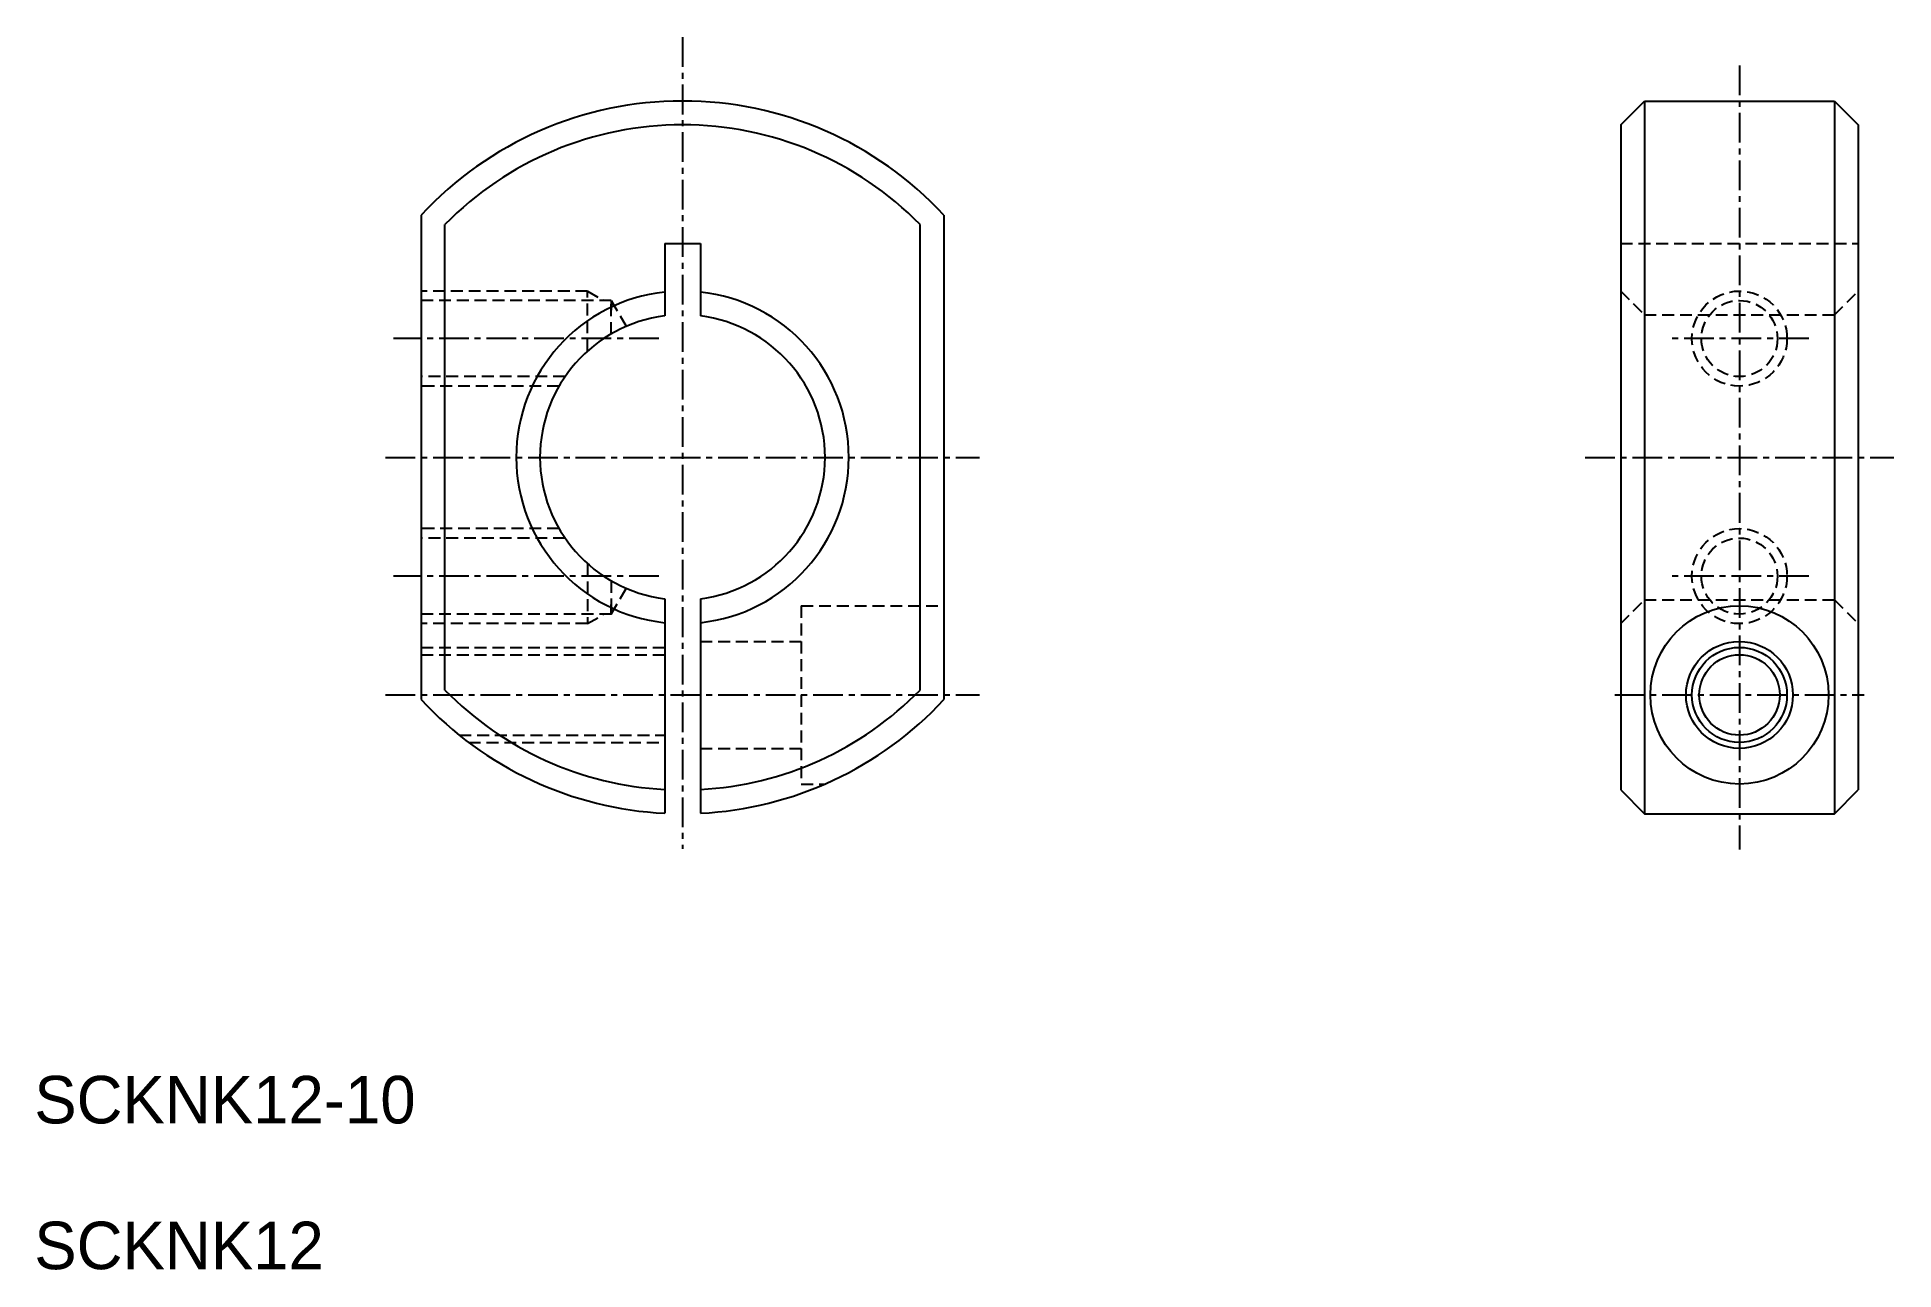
# Model space of a CAD drawing. Extents: x 73.6 to 151.8, y 85 to 136.9.
import ezdxf

# ---------------------------------------------------------------- set-up
doc = ezdxf.new("R2010")
doc.units = 0
doc.linetypes.add('CENTER', pattern=[2, 1.25, -0.25, 0.25, -0.25])
doc.linetypes.add('DASHED', pattern=[0.75, 0.5, -0.25])
doc.layers.get('0').update_dxf_attribs({"linetype": 'CONTINUOUS'})
doc.layers.add('CENTER', color=1, linetype='CENTER')

msp = doc.modelspace()

# ---------------------------------------------------------------- linework, layer by layer
at = {"color": 7, "linetype": 'CONTINUOUS'}
for p, q in [((140.285, 133.245), (141.285, 134.245)), ((141.285, 134.245), (149.285, 134.245)), ((141.285, 134.245), (141.285, 104.245)), ((149.285, 134.245), (149.285, 104.245)), ((149.285, 134.245), (150.285, 133.245)), ((140.285, 133.245), (140.285, 105.245)), ((150.285, 133.245), (150.285, 105.245)), ((89.793, 129.443), (89.793, 109.047)), ((90.793, 109.447), (90.793, 129.043)), ((110.793, 109.447), (110.793, 129.043)), ((111.793, 129.443), (111.793, 109.047)), ((100.043, 128.245), (101.543, 128.245)), ((100.043, 128.245), (100.043, 125.198)), ((101.543, 128.245), (101.543, 125.198)), ((100.043, 113.292), (100.043, 104.263)), ((101.543, 113.292), (101.543, 104.263)), ((140.285, 105.245), (141.285, 104.245)), ((149.285, 104.245), (150.285, 105.245)), ((141.285, 104.245), (149.285, 104.245))]:
    msp.add_line(p, q, dxfattribs=at)
at = {"color": 3, "linetype": 'DASHED'}
for p, q in [((140.285, 128.245), (150.285, 128.245)), ((96.793, 126.245), (89.793, 126.245)), ((97.793, 125.845), (89.793, 125.845)), ((96.793, 126.245), (97.485, 125.845)), ((96.793, 123.717), (96.793, 126.245)), ((97.793, 124.441), (97.793, 125.845)), ((97.793, 125.845), (97.793, 125.441)), ((97.793, 125.845), (98.421, 124.756)), ((140.285, 126.245), (141.285, 125.245)), ((149.285, 125.245), (150.285, 126.245)), ((141.285, 125.245), (149.285, 125.245)), ((141.285, 125.245), (141.285, 113.245)), ((149.285, 125.245), (149.285, 113.245)), ((95.849, 122.645), (89.793, 122.645)), ((95.596, 122.245), (89.793, 122.245)), ((95.596, 116.245), (89.793, 116.245)), ((95.849, 115.845), (89.793, 115.845)), ((96.793, 114.773), (96.793, 112.245)), ((97.793, 114.049), (97.793, 112.645)), ((97.793, 112.645), (98.421, 113.733)), ((97.793, 112.645), (89.793, 112.645)), ((96.793, 112.245), (97.485, 112.645)), ((97.793, 112.645), (97.793, 113.049)), ((105.793, 112.995), (105.793, 105.495)), ((105.793, 112.995), (111.793, 112.995)), ((140.285, 112.245), (141.285, 113.245)), ((141.285, 113.245), (149.285, 113.245)), ((149.285, 113.245), (150.285, 112.245)), ((96.793, 112.245), (89.793, 112.245)), ((89.793, 111.245), (100.043, 111.245)), ((101.543, 111.495), (105.793, 111.495)), ((89.793, 110.938), (100.043, 110.938)), ((91.398, 107.551), (100.043, 107.551)), ((91.793, 107.245), (100.043, 107.245)), ((101.543, 106.995), (105.793, 106.995)), ((105.793, 105.495), (106.787, 105.495))]:
    msp.add_line(p, q, dxfattribs=at)
for centre, radius in [((145.285, 124.245), 2), ((145.285, 124.245), 1.6), ((145.285, 114.245), 2), ((145.285, 114.245), 1.6)]:
    msp.add_circle(centre, radius, dxfattribs=at)
at = {"color": 7, "linetype": 'CONTINUOUS'}
for radius in [3.75, 2.25, 1.694]:
    msp.add_circle((145.285, 109.245), radius, dxfattribs=at)
at = {"color": 3, "linetype": 'CONTINUOUS'}
msp.add_circle((145.285, 109.245), 2, dxfattribs=at)
at = {"color": 7, "linetype": 'CONTINUOUS'}
for radius, start, end in [(15, 42.83343, 137.16657), (14, 44.41531, 135.58469), (7, 96.15064, 263.84936), (7, 276.15064, 83.84936), (6, 97.18076, 262.81924), (6, 277.18076, 82.81924), (14, 224.41531, 266.92911), (14, 273.07089, 315.58469), (15, 222.83343, 267.13402), (15, 272.86598, 317.16657)]:
    msp.add_arc((100.793, 119.245), radius, start, end, dxfattribs=at)
at = {"layer": 'CENTER', "color": 1, "linetype": 'CENTER'}
for p, q in [((100.793, 136.933), (100.793, 102.763)), ((145.285, 135.745), (145.285, 102.745)), ((99.793, 124.245), (88.631, 124.245)), ((148.202, 124.245), (142.368, 124.245)), ((88.293, 119.245), (113.293, 119.245)), ((138.785, 119.245), (151.785, 119.245)), ((99.793, 114.245), (88.631, 114.245)), ((148.202, 114.245), (142.368, 114.245)), ((88.293, 109.245), (113.293, 109.245)), ((140.035, 109.245), (150.535, 109.245))]:
    msp.add_line(p, q, dxfattribs=at)

# ---------------------------------------------------------------- texts
at = {"color": 7, "linetype": 'CONTINUOUS'}
for s, p in [('SCKNK12-10', (73.504, 91.209)), ('SCKNK12', (73.504, 85.072))]:
    msp.add_text(s, height=2, dxfattribs=at).set_placement(p)

doc.saveas('drawing.dxf')
